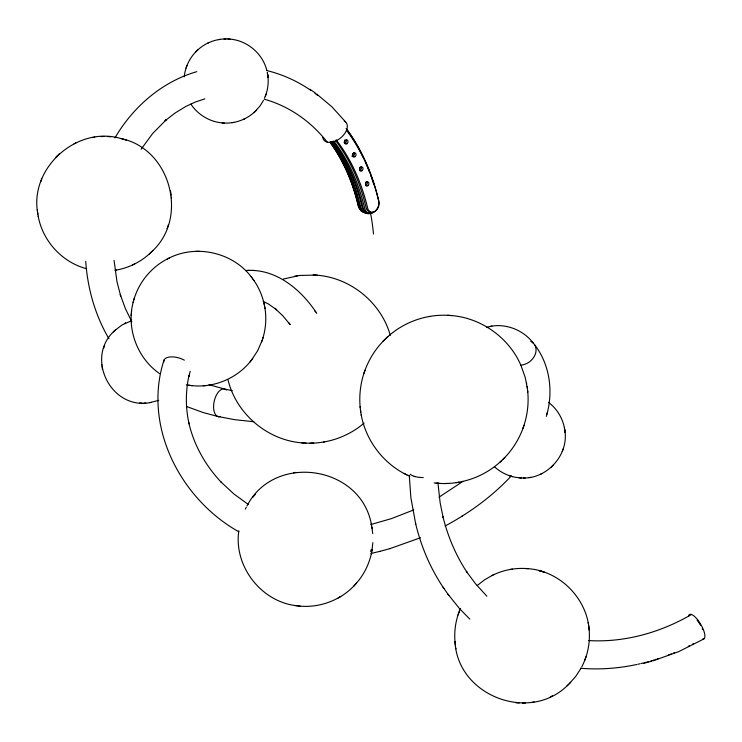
<?xml version="1.0" encoding="UTF-8"?>
<svg xmlns="http://www.w3.org/2000/svg" width="742" height="742" viewBox="0 0 742 742"><rect width="100%" height="100%" fill="white"/><g stroke="black" fill="none" stroke-linecap="round" stroke-linejoin="round"><path stroke-width="1.11" d="M133.569 300.807C125.797 327.435 136.871 358.052 159.734 373.708M372.864 542.643L371.872 550.991M131.195 315.554L131.343 313.783M131.464 312.299L131.612 310.564M238.813 530.79C233.554 566.248 261.379 602.189 297.078 605.769M184.239 76.825C185.185 67.095 189.655 57.728 196.695 50.948M355.464 584.279C363.571 575.412 369.228 564.3 371.575 552.521M371.288 554.042L372.169 549.432M546.928 414.184C553.402 390.709 549.627 364.099 534.537 344.631M262.547 339.205C265.933 328.789 266.693 317.511 264.699 306.743M164.028 360.009C142.557 426.001 180.315 499.051 238.868 531.791M190.202 371.352L188.746 376.723L189.052 375.35C185.426 391.247 185.528 407.887 189.034 423.793L188.765 422.588C193.866 445.144 205.692 465.902 221.589 482.597L221.088 482.077L233.897 493.977L248.403 504.523M133.94 299.527C139.014 281.904 151.758 266.684 168.174 258.531M133.087 302.523L134.413 297.867M546.298 416.41L547.448 412.367M114.351 330.941C84.681 357.69 111.142 410.391 150.366 402.554M151.461 251.918C189.154 218.417 170.706 148.864 121.206 138.606C76.769 125.24 28.799 168.369 37.87 214.076M264.569 98.065C268.15 90.051 269.105 80.906 267.278 72.326M365.036 370.202C360.046 383.531 358.609 398.157 360.779 412.209M460.532 608.459C455.319 620.154 453.566 633.353 455.532 646.004M522.869 428.542C527.859 415.223 529.296 400.597 527.126 386.545M520.355 477.885C546.112 480.436 569.587 455.031 564.699 429.488M581.793 666.808C588.378 654.221 590.808 639.511 588.61 625.469M251.594 359.953L257.678 350.697L262.139 340.43M261.601 342.062L263.104 337.508M40.884 181.567L41.793 179.017M104.631 345.512L103.722 348.044M167.015 228.601L168.471 224.557M265.237 96.506L266.146 93.974M459.465 610.944L458.009 614.997M562.241 451.405L563.15 448.873M584.677 660.528L586.134 656.484M186.066 68.051L186.975 65.519M363.877 373.449C368.097 360.575 375.35 348.647 385.135 339.242M524.038 425.305C519.808 438.17 512.564 450.106 502.779 459.502M245.352 509.095L246.251 507.352M263.429 100.43L260.247 105.624L255.517 111.077M581.079 668.19L575.727 676.398L569.133 683.846M114.964 137.901C132.976 106.95 162.025 81.629 196.778 71.677M246.965 505.988C274.29 452.258 361.716 465.586 371.529 525.327M141.147 149.198L152.564 133.616L166.477 119.499L165.012 120.825L175.149 112.969L185.871 106.421L195.257 102.071L204.857 98.825M190.546 385.478C213.223 388.409 237.004 378.633 251.084 360.603M249.998 361.985L252.744 358.488M255.322 494.274L252.66 497.465M294.75 605.481C316.546 609.191 339.91 601.298 354.843 584.946M353.823 586.069L356.559 583.091M511.145 476.076C492.224 496.37 469.528 512.935 445.107 525.995M58.108 154.985L59.546 153.594M223.351 122.996C234.899 123.821 246.706 119.573 255.035 111.532M114.964 270.292C128.301 268.233 140.971 261.982 150.7 252.642M114.825 330.487L122.152 324.885L131.557 320.73M386.081 338.333C402.748 322.26 426.372 313.755 449.457 315.415M438.448 483.339C461.533 484.999 485.157 476.494 501.824 460.411M551.158 467.293L553.504 465.021M454.985 641.57C457.573 696.154 530.419 723.571 568.363 684.569M55.771 157.23L57.347 155.709M197.168 50.493C205.506 42.452 217.313 38.204 228.861 39.029M195.712 51.903L198.068 49.631M254.144 112.394L256.5 110.122M149.272 254.033L153.037 250.388M113.368 331.897L115.724 329.615M383.169 341.153L387.871 336.599M500.034 462.145L504.746 457.601M566.934 685.96L570.7 682.315M364.081 423.098C347.701 437.233 325.636 444.541 304.053 443.002M477.208 585.521L484.916 579.604L492.521 575.254M462.989 481.363L438.995 497.177M461.663 516.441L462.155 516.144M339.511 597.199L340.745 596.475M702.386 639.131A14.163 4.73 59.7 0 0 702.859 628.446A14.163 4.73 59.7 0 0 691.525 614.478C660.621 632.49 624.662 642.674 588.768 640.587M338.213 597.95L339.326 597.301M703.833 638.955L678.791 651.597L653.118 660.797M692.499 644.167L693.547 643.611M688.307 646.31L689.355 645.781M168.861 258.188C196.676 243.895 233.73 252.632 252.113 278M167.21 259.004L169.677 257.78M75.536 143.011L76.213 142.668M493.198 574.929C503.484 569.986 515.087 567.788 526.477 568.567M208.483 42.804L207.63 43.212M74.052 143.725L74.859 143.327M243.728 119.221L245.073 118.572M132.595 264.95L134.766 263.902M540.732 474.119L542.087 473.461M550.267 696.877L552.428 695.829M124.786 323.447L125.713 323.002L125.296 323.197M491.714 575.644L493.875 574.596M413.758 509.912L391.516 518.584L371.028 524.492M673.43 653.071L674.506 652.626M420.621 537.709L389.856 548.663M670.212 654.37L671.287 653.943M668.06 655.205L669.136 654.787M158.732 400.337L149.791 402.646M657.301 658.989L658.386 658.636M283.286 279.066L299.508 275.467L315.062 275.078M655.14 659.675L656.225 659.332M652.979 660.334L654.064 660.009M650.808 660.974L651.893 660.658M371.121 553.43L380.006 551.343M379.44 551.501L390.283 548.542M647.581 661.873L648.656 661.586M643.397 663.413L651.986 661.131M646.505 662.161L644.353 662.727M643.277 662.996L641.116 663.515M640.04 663.775L637.879 664.257M486.659 327.315C503.688 322.139 522.841 329.244 533.442 343.286M489.618 326.638L491.937 326.118M636.803 664.489C618.355 668.449 599.332 669.822 580.522 668.236M219.502 39.465L220.077 39.372M94.763 137.177L92.36 137.576M456.005 482.662L457.155 482.476M218.575 39.614L219.066 39.53M232.135 122.653L232.7 122.56M233.146 122.495L233.628 122.411M115.669 270.181L116.457 270.051M294.5 276.237L295.483 276.08M296.355 275.931L297.505 275.746M428.895 316.574L429.878 316.417M150.802 402.479L151.294 402.405M323.633 441.991L324.616 441.833M293.572 472.793L296.077 472.394M458.037 482.337L459.01 482.17M529.139 477.551L529.714 477.458M530.15 477.384L530.641 477.31M510.023 569.504L510.811 569.374M511.507 569.253L512.425 569.105M531.717 702.368L532.635 702.22M533.331 702.108L534.119 701.978M203.243 385.794L204.662 385.664M205.107 385.617L206.359 385.497M245.509 270.57C275.56 267.983 301.308 289.547 316.751 313.365M224.01 38.983L225.939 38.927M102.507 136.528L104.14 136.482M101.06 136.565L102.572 136.519M143.929 403.082L145.859 403.036M309.887 443.197L311.853 443.15M311.928 443.141L313.745 443.095M523.277 477.987L525.206 477.941M444.291 483.543L448.14 483.432M522.34 703.073L525.419 702.989M195.842 251.362L199.385 251.315M247.466 270.394L249.841 270.431M252.373 270.468L254.738 270.505M253.745 421.725L234.685 419.675L217.684 416.438M229.037 39.048C246.53 39.994 262.427 53.118 266.74 70.082M190.889 104.056C197.929 114.945 210.236 122.161 223.175 122.977M107.293 136.537L108.814 136.639M109.093 136.667L110.716 136.778M315.424 275.106C349.77 276.998 381.147 302.3 390.329 335.44M449.819 315.443C480.037 317.233 508.261 336.849 520.559 364.498M139.821 402.906L141.954 403.054M228.026 379.941C236.364 414.296 268.354 441.063 303.701 442.974M494.367 466.644C501.36 473.183 510.626 477.245 520.179 477.876M434.126 482.94L438.095 483.311M526.764 568.595C558.967 570.125 586.941 597.839 589.157 629.902M515.755 702.776L519.177 703.008M227.905 38.964L230.048 39.113M222.155 122.912L224.297 123.061M313.17 274.948L317.446 275.236M447.565 315.285L451.85 315.582M301.669 442.835L305.945 443.132M519.168 477.802L521.311 477.95M436.064 483.172L440.34 483.469M524.965 568.465L528.387 568.697M186.4 384.885L190.119 385.423M188.255 385.191L192.271 385.692M297.987 605.88L300.093 606.14M225.086 389.17L232.32 390.663M224.158 388.919L208.994 384.708M218.621 416.689L203.354 412.589L187.012 406.672M414.166 476.318L415.205 476.624M86.629 268.725C60.946 262.084 40.764 238.841 37.647 212.518M121.206 138.606L126.502 140.201M511.238 476.243L512.611 476.661M509.3 475.659L510.774 476.114M541.076 571.201L538.868 570.533L544.174 572.128L541.808 571.414M263.15 301.382L268.521 304.044L276.664 309.794L274.976 308.431L282.823 315.814L290.178 324.625L288.981 322.983M403.991 473.415L409.834 476.281M406.866 474.936C381.917 462.869 363.858 437.789 360.51 410.261M309.878 89.244L315.257 92.963M316.713 94.039L331.915 106.829L345.67 122.04M548.44 402.303C557.381 409 563.447 419.378 564.838 430.462M486.873 596.216L475.316 583.527L466.328 571.331L467.237 572.62C455.866 555.526 447.76 536.364 442.891 516.451L443.187 517.805L440.117 502.594L437.947 482.857M469.788 619.088L459.493 608.57L447.899 594.129M253.003 279.224C259.31 287.794 263.373 297.959 265.024 308.459M251.065 276.599L254.061 280.643M415.474 522.999C420.974 546.27 430.434 568.678 443.92 588.452M443.011 587.163L448.808 595.427M108.963 338.742C95.124 315.313 87.612 288.425 85.701 261.36M131.853 321.833L125.379 308.561L120.269 294.611L120.723 296.16L116.976 281.654L114.055 260.34M520.958 365.398L525.225 377.52L527.404 388.493M415.78 524.353L410.873 497.669L409.269 475.279M371.881 527.163L372.744 533.637M371.232 523.787L372.178 528.694M264.05 303.367L264.375 305.092M267.769 75.081L268.029 77.363L267.38 72.809M588.118 622.612L588.248 623.391M526.514 382.965L526.681 383.939M455.894 648.091L456.024 648.87M361.233 414.815L361.391 415.78M170.456 190.685L171.17 195.1M102.479 369.21L102.034 366.446M38.232 216.163L38.361 216.942M564.393 427.698L564.476 428.19M527.701 391.108L527.812 392.082M360.093 406.672L360.213 407.646M564.987 431.77L565.042 432.261L564.783 429.97M171.402 197.196L171.495 197.975M101.83 364.656L101.886 365.138M37.323 209.652L37.415 210.422M688.52 616.491A14.163 4.74 59.9 0 1 691.507 614.441M697.081 620.21A12.15 4.062 59.8 0 1 700.504 625.237M702.275 628.891A12.15 4.062 59.8 0 1 702.572 629.652M329.949 142.112A216.914 160.3 -69.9 0 1 359.137 207.139A10.267 7.587 -69.9 0 0 365.936 212.648M365.964 213.195A10.267 7.587 -69.9 0 1 360.733 207.723A216.914 160.3 -69.9 0 0 330.867 141.778M331.767 141.453A216.914 160.3 -69.9 0 1 362.337 208.307M373.588 211.767A10.267 7.587 -69.9 0 1 362.458 208.242M363.571 157.953A237.625 175.594 -69.9 0 0 346.162 128.542A236.615 174.852 -69.9 0 1 378.643 200.349A9.256 6.845 -69.9 0 1 373.616 212.435M365.361 161.877A237.625 175.594 -69.9 0 1 369.748 172.645M370.852 175.641A237.625 175.594 -69.9 0 1 373.875 184.777M365.685 182.152A2.189 1.614 -69.9 0 1 365.472 183.524M359.805 167.386A2.189 1.614 -69.9 0 1 359.48 168.759M352.821 153.344A2.189 1.614 -69.9 0 1 352.135 155.263M344.77 139.932A2.189 1.614 -69.9 0 1 343.982 142.39M336.914 151.433A219.78 162.415 -69.9 0 1 339.511 155.922M341.988 160.522A219.78 162.415 -69.9 0 1 358.08 204.736A7.411 5.472 -69.9 0 0 358.711 206.387M366.455 181.4A2.189 1.614 -69.9 0 1 367.225 183.626A2.189 1.614 -69.9 0 1 365.5 185.528M360.835 166.625A2.189 1.614 -69.9 0 1 361.243 168.972A2.189 1.614 -69.9 0 1 359.453 170.586M353.721 152.481A2.189 1.614 -69.9 0 1 354.194 155.106A2.189 1.614 -69.9 0 1 352.023 156.488M346.087 139.811A2.189 1.614 -69.9 0 1 346.208 142.019A2.189 1.614 -69.9 0 1 344.622 143.494M336.145 139.774A219.78 162.415 -69.9 0 1 367.67 208.242A7.411 5.472 -69.9 0 0 374.71 211.479M374.84 211.405A7.411 5.472 -69.9 0 0 378.865 201.741A234.76 173.48 -69.9 0 0 346.44 130.249M370.406 211.646A7.411 5.472 -69.9 0 1 366.075 207.658A219.78 162.415 -69.9 0 0 335.922 140.989M330.032 142.241A217.925 161.042 -69.9 0 1 358.293 206.118A9.256 6.845 -69.9 0 0 361.66 210.645M364.61 211.637A9.256 6.845 -69.9 0 1 359.898 206.703A217.925 161.042 -69.9 0 0 330.96 141.898M333.705 140.924A217.925 161.042 -69.9 0 1 364.684 208.456A9.256 6.845 -69.9 0 0 373.495 212.509M369.915 212.713A9.256 6.845 -69.9 0 1 363.088 207.871A217.925 161.042 -69.9 0 0 332.796 141.24M344.279 121.029A14.163 8.691 -38.3 0 1 339.994 138.42A14.163 8.691 -38.3 0 1 322.714 137.363M264.171 99.15A213.158 157.517 -69.9 0 1 327.324 142.186M266.684 70.527A241.382 178.377 -69.9 0 1 310.954 90.468M314.942 93.334A241.382 178.377 -69.9 0 1 317.548 95.328M370.481 212.741A227.275 167.942 -69.9 0 1 373.495 234.008M423.209 477.542A14.163 5.574 -0.7 0 1 410.289 474.277M530.78 341.403A14.163 11.195 -37.8 0 1 534.973 355.028A14.163 11.195 -37.8 0 1 520.569 365.138M370.944 549.878A14.163 3.58 78.1 0 1 370.722 551.64M163.787 362.115A14.163 6.817 17.2 0 1 170.057 356.939A14.163 6.817 17.2 0 1 184.368 360.158M314.877 311.148A14.163 9.665 -34 0 1 315.74 311.928M220.077 416.614A14.163 7.337 -77.4 0 1 214.317 400.81A14.163 7.337 -77.4 0 1 226.412 390.032M368.041 185.611A2.189 1.614 -69.9 0 0 368.051 181.985A2.189 1.614 -69.9 0 0 365.509 184.406A2.189 1.614 -69.9 0 0 368.041 185.611M362.152 170.641A2.189 1.614 -69.9 0 0 362.152 167.024A2.189 1.614 -69.9 0 0 359.61 169.445A2.189 1.614 -69.9 0 0 362.152 170.641M355.168 156.599A2.189 1.614 -69.9 0 0 355.177 152.982A2.189 1.614 -69.9 0 0 352.635 155.403A2.189 1.614 -69.9 0 0 355.168 156.599M347.163 143.577A2.189 1.614 -69.9 0 0 347.173 139.96A2.189 1.614 -69.9 0 0 344.622 142.381A2.189 1.614 -69.9 0 0 347.163 143.577"/></g></svg>
